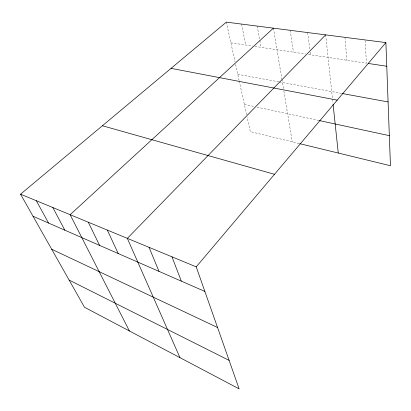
<?xml version="1.0" encoding="UTF-8"?>
<svg xmlns="http://www.w3.org/2000/svg" width="411" height="411" viewBox="0 0 411 411"><rect width="100%" height="100%" fill="white"/><g stroke="black" fill="none" stroke-linecap="round" stroke-linejoin="round"><path stroke-width="0.31" stroke-dasharray="2.06 1.54" d="M230.864 42.785L252.498 46.042M254.954 46.412L305.404 54M308.558 54.478L366.453 63.186L365.03 39.918M237.758 74.304L278.745 81.84M279.362 81.953L341.711 93.415M244.35 104.435L254.075 106.526M257.116 107.184L318.808 120.464M299.095 143.506L250.299 131.633L247.109 117.068M226.343 22.127L235.051 61.933M235.595 64.409L239.099 80.443M239.233 81.059L246.585 114.659M241.509 24.069L245.737 45.025M257.188 26.083L259.721 39.836M259.834 40.458L261.103 47.337M273.413 28.164L281.823 78.809M281.925 79.431L283.451 88.642M283.862 91.093L292.288 141.852M290.212 30.322L293.433 52.202M307.623 32.551L309.802 49.685M310.125 52.223L310.449 54.761M325.666 34.868L332.463 98.578M332.53 99.21L332.936 103.027M344.968 37.344L346.905 60.247"/><path stroke-width="0.62" d="M196.222 266.857L385.893 42.595L226.343 22.127L20.55 194.192L84.512 307.279L239.135 388.873L196.222 266.857L20.55 194.192M325.666 34.868L127.323 238.359L179.956 357.647M273.413 28.164L70.132 214.701L129.408 330.973M368.359 63.474L386.766 66.243M342.332 93.533L388.087 101.943M171.058 68.354L337.22 100.145M319.414 120.593L389.335 135.651M299.717 143.66L390.45 165.736L385.893 42.595M102.401 125.756L274.502 174.3M33.029 216.263L204.868 291.44M51.694 249.256L217.547 327.485M69.115 280.066L229.117 360.385M36.327 200.717L48.575 223.06M52.839 207.55L64.82 230.17M88.267 222.202L99.596 245.382M107.307 230.078L118.234 253.541M149.049 247.345L158.99 271.368M171.978 256.829L181.318 281.134M333.069 104.302L338.268 153.041"/></g></svg>
